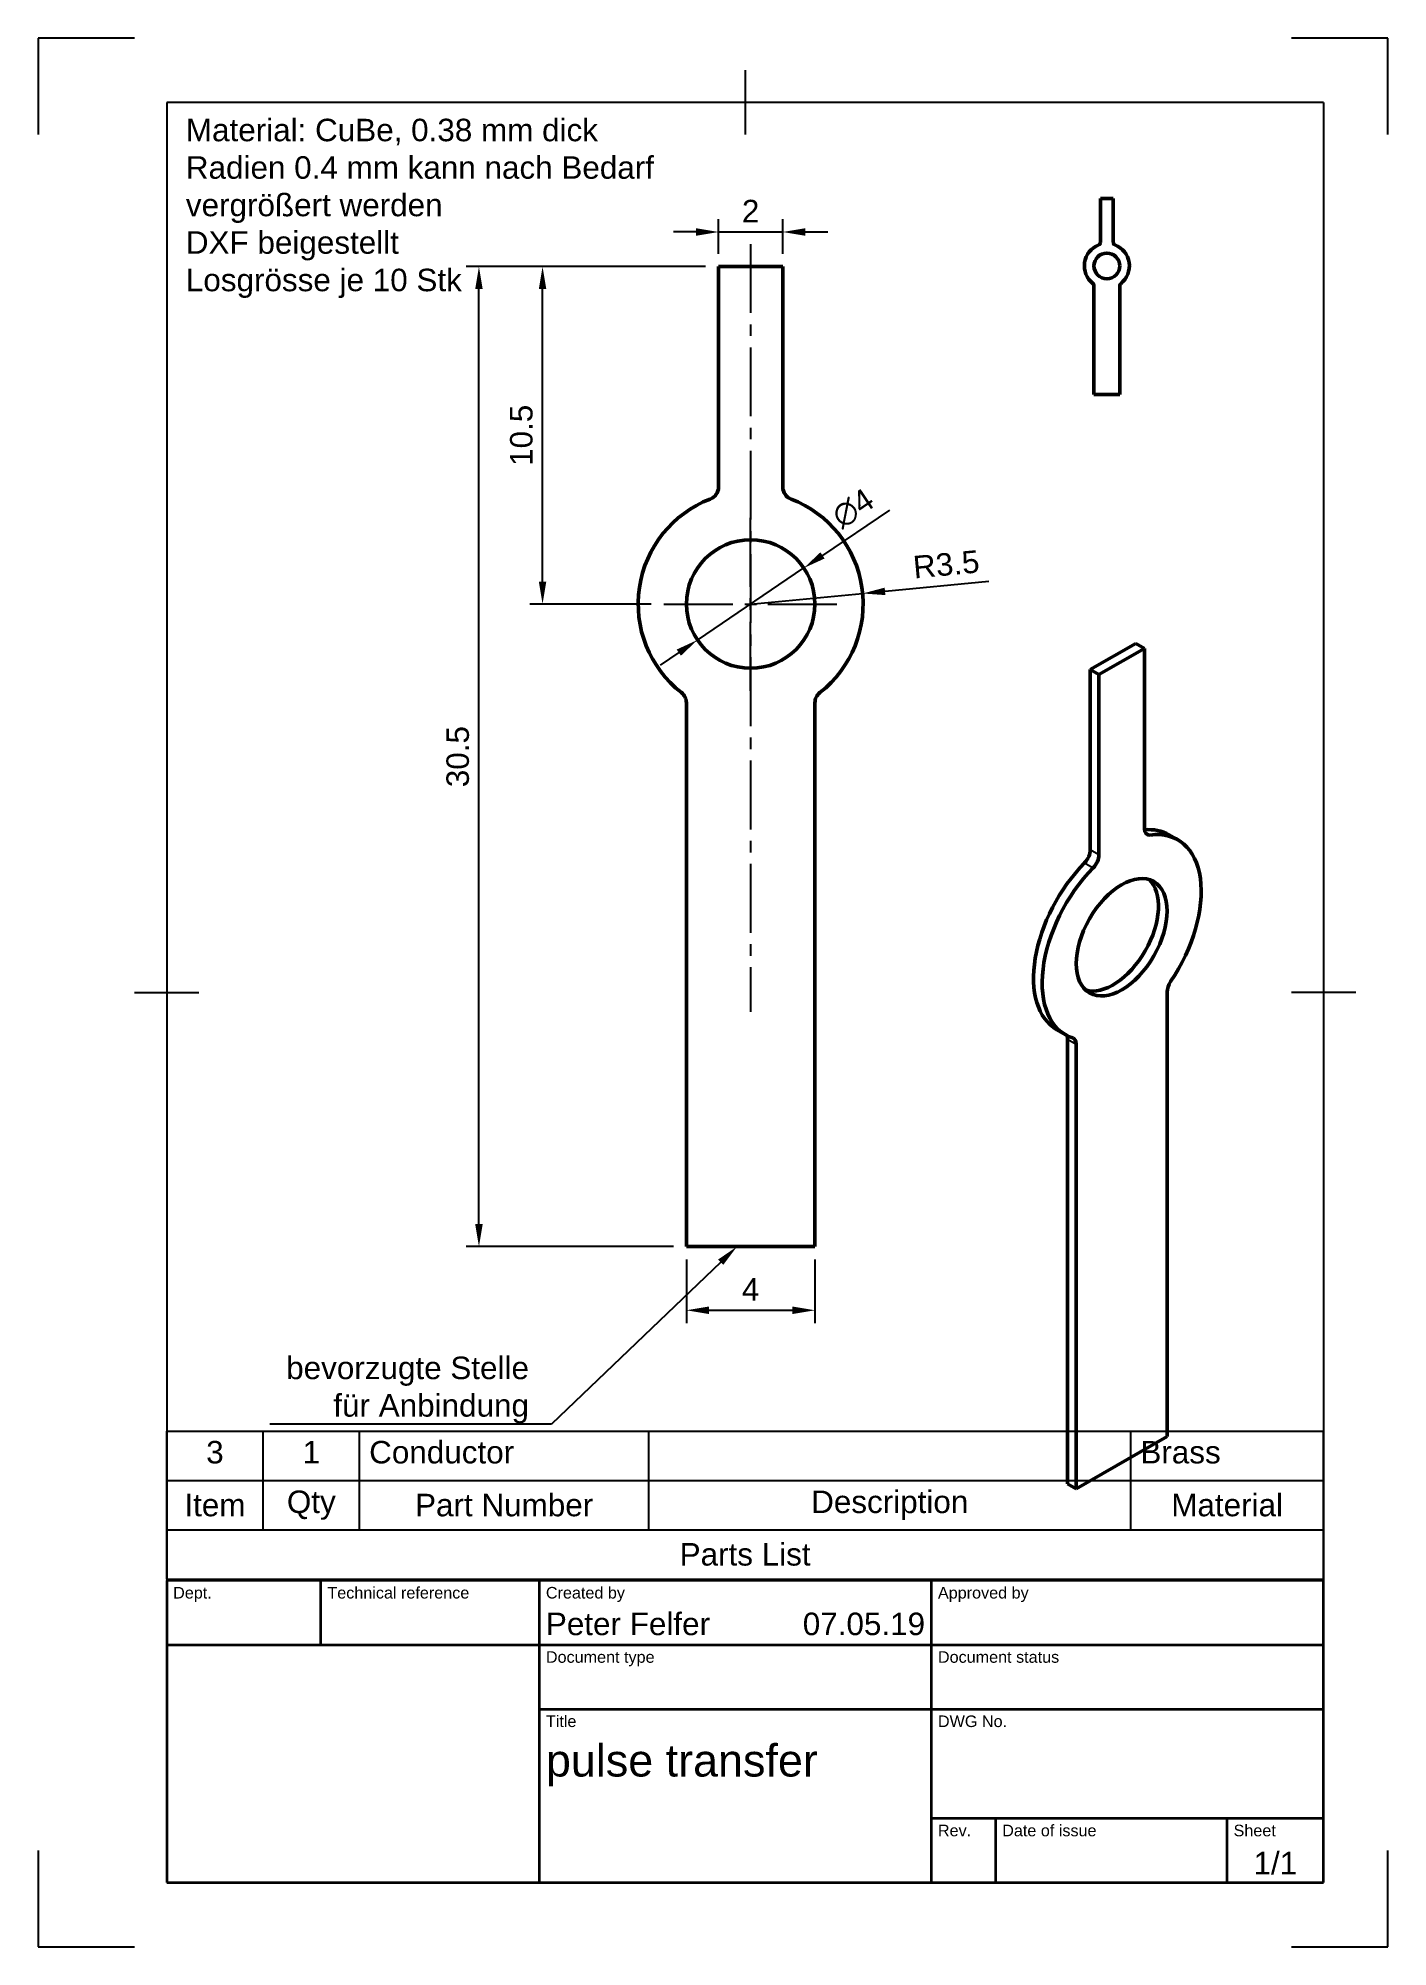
# Model space of a CAD drawing. Header units: millimetres. Extents: x 0 to 210, y 0 to 297.
import ezdxf
from ezdxf import colors
from ezdxf.entities.mleader import LeaderData, LeaderLine
from ezdxf.enums import TextEntityAlignment as Align
from ezdxf.math import Vec2, Vec3

# ---------------------------------------------------------------- set-up
doc = ezdxf.new("R2010")
doc.units = ezdxf.units.MM
doc.header["$LTSCALE"] = 0.75
doc.linetypes.add('CENTER2', pattern=[28.575, 19.05, -3.175, 3.175, -3.175])
for name, color, linetype, lineweight in [('Border', 7, 'Continuous', 25), ('FD_Dimensions', 7, 'Continuous', 25), ('Leaders', 7, 'Continuous', 25), ('Notes', 7, 'Continuous', 25), ('Parts Lists', 7, 'Continuous', 25), ('Smart Centers', 7, 'CENTER2', 25), ('TitleBlock', 7, 'Continuous', 35), ('Visible', 7, 'Continuous', 50), ('Visible Narrow', 7, 'Continuous', 25)]:
    doc.layers.add(name, color=color, linetype=linetype, lineweight=lineweight)
doc.styles.add('FusionTitle', font='')
doc.styles.get("Standard").update_dxf_attribs({"font": 'arial.ttf'})
doc.styles.get('FusionTitle').set_extended_font_data('Arial Unicode MS')
doc.dimstyles.new('Dim-ISO-25', dxfattribs={"dimtxt": 3.5, "dimasz": 3.5, "dimexe": 2, "dimexo": 2, "dimgap": 1.5, "dimtad": 1, "dimzin": 12, "dimdsep": 46, "dimtxsty": 'Standard', "dimcen": 0, "dimazin": 3, "dimtp": 0.1, "dimtm": 0.1, "dimtfac": 0.714, "dimtmove": 0, "dimatfit": 3, "dimfxl": 1, "dimtzin": 12, "dimarcsym": 0})

# ---------------------------------------------------------------- blocks, each defined once
blk = doc.blocks.new('ISO_A4(P)_SHEET')
at = {"layer": 'Border'}
for p, q in [((15, 297), (0, 297)), ((0, 297), (0, 282)), ((210, 297), (195, 297)), ((210, 282), (210, 297)), ((110, 292), (110, 282)), ((200, 287), (20, 287)), ((20, 287), (20, 10)), ((200, 287), (200, 10)), ((15, 148.5), (25, 148.5)), ((205, 148.5), (195, 148.5)), ((0, 15), (0, 0)), ((210, 0), (210, 15)), ((20, 10), (200, 10)), ((0, 0), (15, 0)), ((195, 0), (210, 0))]:
    blk.add_line(p, q, dxfattribs=at)
blk = doc.blocks.new('ISO_TITLEBLOCK')
at = {"layer": 'TitleBlock'}
for p, q in [((0, 47), (-180, 47)), ((-180, 47), (-180, 0)), ((-156, 37), (-156, 47)), ((-122, 0), (-122, 47)), ((-61, 0), (-61, 47)), ((0, 0), (0, 47)), ((-180, 37), (0, 37)), ((-122, 27), (0, 27)), ((-61, 10), (0, 10)), ((-51, 0), (-51, 10)), ((-15, 0), (-15, 10)), ((-180, 0), (0, 0))]:
    blk.add_line(p, q, dxfattribs=at)
at = {"layer": 'TitleBlock', "style": 'FusionTitle'}
for s, p in [('Dept.', (-179, 46)), ('Technical reference', (-155, 46)), ('Created by', (-121, 46)), ('Approved by', (-60, 46)), ('Document type', (-121, 36)), ('Document status', (-60, 36)), ('Title', (-121, 26)), ('DWG No.', (-60, 26)), ('Rev.', (-60, 9)), ('Date of issue', (-50, 9)), ('Sheet', (-14, 9))]:
    blk.add_text(s, height=1.8, dxfattribs=at).set_placement(p, align=Align.TOP_LEFT)
for tag, p, height in [('DEPT', (-179, 38.5), 3.5), ('TECHNICAL_REFERENCE', (-155, 38.5), 3.5), ('CREATED_BY', (-121, 38.5), 3.5), ('APPROVED_BY', (-60, 38.5), 3.5), ('DOCUMENT_TYPE', (-121, 28.5), 3.5), ('DOCUMENT_STATUS', (-60, 28.5), 3.5), ('TITLE_1', (-121, 16.5), 5), ('TITLE_2', (-121, 9), 5), ('TITLE_3', (-121, 1.5), 5), ('DATE_OF_ISSUE', (-50, 1.5), 3.5)]:
    blk.add_attdef(tag, p, '', height=height, dxfattribs=at)
for tag, p in [('CREATED_DATE', (-62, 38.5)), ('APPROVED_DATE', (-1, 38.5))]:
    blk.add_attdef(tag, text='', height=3.5, dxfattribs=at).set_placement(p, align=Align.RIGHT)
for tag, height, p in [('DRAWING_NUMBER', 5, (-30.5, 16.6)), ('REV', 3.5, (-56, 3.1)), ('SHEET', 3.5, (-7.5, 3.1))]:
    blk.add_attdef(tag, text='', height=height, dxfattribs=at).set_placement(p, align=Align.MIDDLE)
blk = doc.blocks.new('*U6')
at = {"layer": 'Smart Centers', "color": 0, "ltscale": 0.75, "transparency": 16777216}
blk.add_line((0, 20.649863), (0, -98.796984), dxfattribs=at)
blk = doc.blocks.new('*D15')
at = {"layer": 'Defpoints', "color": 0, "transparency": 16777216}
for p in [(110.858768, 208.952036), (128.281924, 210.590219)]:
    blk.add_point(p, dxfattribs=at)
at = {"layer": 'FD_Dimensions', "color": 0, "lineweight": -2, "transparency": 16777216}
for p, q in [((147.943162, 212.438834), (131.766555, 210.917855)), ((110.858768, 208.952036), (128.281924, 210.590219))]:
    blk.add_line(p, q, dxfattribs=at)
at = {"layer": 'FD_Dimensions', "color": 0, "transparency": 16777216}
blk.add_solid([(131.711949, 211.498627), (131.821161, 210.337083), (128.281924, 210.590219)], dxfattribs=at)
at = {"layer": 'FD_Dimensions', "color": 0, "transparency": 16777216, "insert": (141.289364, 215.115923), "char_height": 3.5, "attachment_point": 5, "rotation": 5.37132185}
blk.add_mtext('R3.5', dxfattribs=at)
blk = doc.blocks.new('*D16')
at = {"layer": 'Defpoints', "color": 0, "transparency": 16777216}
for p in [(115.858768, 266.839347), (105.858768, 261.452036), (115.858768, 261.452036)]:
    blk.add_point(p, dxfattribs=at)
at = {"layer": 'FD_Dimensions', "lineweight": -2, "transparency": 16777216}
for p, q in [((105.858768, 263.452036), (105.858768, 268.839347)), ((115.858768, 263.452036), (115.858768, 268.839347)), ((102.358768, 266.839347), (98.858768, 266.839347)), ((105.858768, 266.839347), (115.858768, 266.839347)), ((119.358768, 266.839347), (122.858768, 266.839347))]:
    blk.add_line(p, q, dxfattribs=at)
at = {"layer": 'FD_Dimensions', "transparency": 16777216}
for points in [[(102.358768, 267.422681), (102.358768, 266.256014), (105.858768, 266.839347)], [(119.358768, 267.422681), (119.358768, 266.256014), (115.858768, 266.839347)]]:
    blk.add_solid(points, dxfattribs=at)
at = {"layer": 'FD_Dimensions', "color": 0, "transparency": 16777216, "insert": (110.858768, 270.09651), "char_height": 3.5, "attachment_point": 5}
blk.add_mtext('2', dxfattribs=at)
blk = doc.blocks.new('*T9')
at = {"layer": 'Parts Lists', "color": 0, "linetype": 'ByBlock', "lineweight": -2, "transparency": 16777216}
for p, q in [((0, 23), (180, 23)), ((0, 0), (0, 23)), ((15, 7.666667), (15, 23)), ((30, 7.666667), (30, 23)), ((75, 7.666667), (75, 23)), ((150, 7.666667), (150, 23)), ((180, 0), (180, 23)), ((0, 15.333333), (180, 15.333333)), ((0, 7.666667), (180, 7.666667)), ((0, 0), (180, 0))]:
    blk.add_line(p, q, dxfattribs=at)
at = {"layer": 'Parts Lists', "color": 0, "transparency": 16777216, "char_height": 3.5}
for s, insert, width, attachment_point in [('3', (7.5, 21.5), 12, 2), ('1', (22.5, 21.5), 12, 2), ('Conductor', (31.5, 21.5), 42, 1), ('Brass', (151.5, 21.5), 27, 1), ('Item', (7.5, 11.5), 12, 5), ('Qty', (22.5, 11.5), 12, 5), ('Part Number', (52.5, 11.5), 42, 5), ('Description', (112.5, 11.5), 72, 5), ('Material', (165, 11.5), 27, 5), ('Parts List', (90, 3.833333), 177, 5)]:
    blk.add_mtext(s, dxfattribs=dict(at, insert=insert, width=width, attachment_point=attachment_point))
blk = doc.blocks.new('*U10')
at = {"layer": 'Smart Centers', "color": 0, "ltscale": 0.75, "transparency": 16777216}
for p, q in [((0, 2.678906), (0, 13.5)), ((-13.5, 0), (-2.678906, 0)), ((2.678906, 0), (13.5, 0)), ((0, -13.5), (0, -2.678906))]:
    blk.add_line(p, q, dxfattribs=at)
at = {"layer": 'Smart Centers', "color": 0, "linetype": 'Continuous', "ltscale": 0.75, "transparency": 16777216}
for p, q in [((-0.892969, 0), (0.892969, 0)), ((0, -0.892969), (0, 0.892969))]:
    blk.add_line(p, q, dxfattribs=at)
blk = doc.blocks.new('*D17')
at = {"layer": 'Defpoints', "color": 0, "transparency": 16777216}
for p in [(78.481377, 261.452036), (105.858768, 261.452036), (97.358768, 208.952036)]:
    blk.add_point(p, dxfattribs=at)
at = {"layer": 'FD_Dimensions', "lineweight": -2, "transparency": 16777216}
for p, q in [((103.858768, 261.452036), (76.481377, 261.452036)), ((78.481377, 212.452036), (78.481377, 257.952036)), ((95.358768, 208.952036), (76.481377, 208.952036))]:
    blk.add_line(p, q, dxfattribs=at)
at = {"layer": 'FD_Dimensions', "transparency": 16777216}
for points in [[(77.898043, 257.952036), (79.06471, 257.952036), (78.481377, 261.452036)], [(77.898043, 212.452036), (79.06471, 212.452036), (78.481377, 208.952036)]]:
    blk.add_solid(points, dxfattribs=at)
at = {"layer": 'FD_Dimensions', "color": 0, "transparency": 16777216, "insert": (75.194371, 235.202036), "char_height": 3.5, "attachment_point": 5, "rotation": 90}
blk.add_mtext('10.5', dxfattribs=at)
blk = doc.blocks.new('*D18')
at = {"layer": 'Defpoints', "color": 0, "transparency": 16777216}
for p in [(68.581882, 261.452036), (105.858768, 261.452036), (100.858768, 108.952036)]:
    blk.add_point(p, dxfattribs=at)
at = {"layer": 'FD_Dimensions', "lineweight": -2, "transparency": 16777216}
for p, q in [((103.858768, 261.452036), (66.581882, 261.452036)), ((68.581882, 112.452036), (68.581882, 257.952036)), ((98.858768, 108.952036), (66.581882, 108.952036))]:
    blk.add_line(p, q, dxfattribs=at)
at = {"layer": 'FD_Dimensions', "transparency": 16777216}
for points in [[(67.998549, 257.952036), (69.165215, 257.952036), (68.581882, 261.452036)], [(67.998549, 112.452036), (69.165215, 112.452036), (68.581882, 108.952036)]]:
    blk.add_solid(points, dxfattribs=at)
at = {"layer": 'FD_Dimensions', "color": 0, "transparency": 16777216, "insert": (65.293683, 185.202036), "char_height": 3.5, "attachment_point": 5, "rotation": 90}
blk.add_mtext('30.5', dxfattribs=at)
blk = doc.blocks.new('*D19')
at = {"layer": 'Defpoints', "color": 0, "transparency": 16777216}
for p in [(100.858768, 108.952036), (120.858768, 108.952036), (120.858768, 99.052541)]:
    blk.add_point(p, dxfattribs=at)
at = {"layer": 'FD_Dimensions', "lineweight": -2, "transparency": 16777216}
for p, q in [((100.858768, 106.952036), (100.858768, 97.052541)), ((120.858768, 106.952036), (120.858768, 97.052541)), ((104.358768, 99.052541), (117.358768, 99.052541))]:
    blk.add_line(p, q, dxfattribs=at)
at = {"layer": 'FD_Dimensions', "transparency": 16777216}
for points in [[(104.358768, 99.635874), (104.358768, 98.469207), (100.858768, 99.052541)], [(117.358768, 99.635874), (117.358768, 98.469207), (120.858768, 99.052541)]]:
    blk.add_solid(points, dxfattribs=at)
at = {"layer": 'FD_Dimensions', "color": 0, "transparency": 16777216, "insert": (110.858768, 102.302541), "char_height": 3.5, "attachment_point": 5}
blk.add_mtext('4', dxfattribs=at)
blk = doc.blocks.new('*D20')
at = {"layer": 'Defpoints', "color": 0, "transparency": 16777216}
for p in [(119.14123, 214.555679), (102.576306, 203.348392)]:
    blk.add_point(p, dxfattribs=at)
at = {"layer": 'FD_Dimensions', "lineweight": -2, "transparency": 16777216}
for p, q in [((132.46605, 223.570818), (122.040092, 216.516955)), ((102.576306, 203.348392), (119.14123, 214.555679)), ((99.677444, 201.387117), (96.778582, 199.425841))]:
    blk.add_line(p, q, dxfattribs=at)
at = {"layer": 'FD_Dimensions', "transparency": 16777216}
for points in [[(121.713212, 217.000098), (122.366971, 216.033811), (119.14123, 214.555679)], [(99.350565, 201.87026), (100.004323, 200.903973), (102.576306, 203.348392)]]:
    blk.add_solid(points, dxfattribs=at)
at = {"layer": 'FD_Dimensions', "color": 0, "transparency": 16777216, "insert": (126.80573, 223.828047), "char_height": 3.5, "attachment_point": 5, "rotation": 34.08098906}
blk.add_mtext('∅4', dxfattribs=at)

msp = doc.modelspace()

# ---------------------------------------------------------------- linework, layer by layer
at = {"layer": 'Visible'}
for p, q in [((167.280891, 272.057543), (165.280891, 272.057543)), ((165.280891, 272.057543), (165.280891, 265.197598)), ((167.280891, 272.057543), (167.280891, 265.197598)), ((115.858768, 261.452036), (105.858768, 261.452036)), ((105.858768, 261.452036), (105.858768, 227.15231)), ((115.858768, 261.452036), (115.858768, 227.15231)), ((164.280891, 258.483458), (164.280891, 241.557543)), ((168.280891, 241.557543), (168.280891, 258.483458)), ((164.280891, 241.557543), (168.280891, 241.557543)), ((100.858768, 193.58161), (100.858768, 108.952036)), ((120.858768, 108.952036), (120.858768, 193.58161)), ((100.858768, 108.952036), (120.858768, 108.952036))]:
    msp.add_line(p, q, dxfattribs=at)
at = {"layer": 'Visible', "extrusion": (0.707107, -0.407196, 0.578093)}
for p, q in [((163.708778, 198.749976), (170.779846, 202.821933)), ((172.123349, 202.048261), (165.052281, 197.976304)), ((172.123349, 202.048261), (170.779846, 202.821933)), ((172.123349, 202.048261), (172.123349, 174.00662)), ((163.708778, 170.708334), (163.708778, 198.749976)), ((165.052281, 197.976304), (163.708778, 198.749976)), ((165.052281, 197.976304), (165.052281, 169.934662)), ((177.320879, 172.256269), (175.977376, 173.029941)), ((175.658883, 79.408303), (175.658883, 148.596968)), ((159.854751, 141.925849), (158.511248, 142.699521)), ((160.173244, 141.226726), (160.173244, 72.038061)), ((161.516747, 140.453054), (161.516747, 71.264389)), ((161.516747, 71.264389), (175.658883, 79.408303)), ((161.516747, 71.264389), (160.173244, 72.038061))]:
    msp.add_line(p, q, dxfattribs=at)
at = {"layer": 'Visible'}
for centre, radius in [((166.280891, 261.557543), 2), ((110.858768, 208.952036), 10)]:
    msp.add_circle(centre, radius, dxfattribs=at)
at = {"layer": 'Visible', "extrusion": (0, 0, -1)}
for centre, radius, start, end in [((-166.280891, 261.557543), 3.5, 307.979873, 68.962779), ((-166.280891, 261.557543), 3.5, 111.037221, 232.020127), ((-110.858768, 208.952036), 17.5, 307.979873, 68.962779), ((-110.858768, 208.952036), 17.5, 111.037221, 232.020127)]:
    msp.add_arc(centre, radius, start, end, dxfattribs=at)
at = {"layer": 'Visible'}
for centre, radius, start, end in [((164.880891, 265.197598), 0.4, 291.037221, 0), ((167.680891, 265.197598), 0.4, 180, 248.962779), ((163.880891, 258.483458), 0.4, 0, 52.020127), ((168.680891, 258.483458), 0.4, 127.979873, 180), ((103.858768, 227.15231), 2, 291.037221, 0), ((117.858768, 227.15231), 2, 180, 248.962779), ((98.858768, 193.58161), 2, 0, 52.020127), ((122.858768, 193.58161), 2, 127.979873, 180)]:
    msp.add_arc(centre, radius, start, end, dxfattribs=at)
for centre, major_axis, start_param, end_param in [((173.537562, 174.821011), (0.998064, 1.733167), 2.3542607818, 3.5578883322), ((163.638068, 169.120271), (0.998064, 1.733167), 4.2922258849, 5.4958534354), ((167.244312, 157.864731), (4.990322, 8.665834), 3.2760890232, 6.1486889376), ((177.073096, 149.41136), (0.998064, 1.733167), 1.4463382881, 2.3542607783), ((160.102533, 139.638663), (0.998064, 1.733167), -0.7873318718, 0.1205906216)]:
    msp.add_ellipse(centre, major_axis=major_axis, ratio=0.5780931159, start_param=start_param, end_param=end_param, dxfattribs=at)
at = {"layer": 'Visible', "extrusion": (1e-16, -1e-16, -1)}
msp.add_ellipse((167.244312, 157.864731), major_axis=(8.733064, 15.16521), ratio=0.5780931159, start_param=-0.3773410229, end_param=0, dxfattribs=at)
at = {"layer": 'Visible', "extrusion": (-1e-16, 0, -1)}
for centre, start_param, end_param in [((168.587815, 157.091059), -0.4162956786, 1.6952543655), ((167.244312, 157.864731), 3.1415926536, 5.1325520758)]:
    msp.add_ellipse(centre, major_axis=(8.733064, 15.16521), ratio=0.5780931159, start_param=start_param, end_param=end_param, dxfattribs=at)
at = {"layer": 'Visible', "extrusion": (-1e-16, 1e-16, -1)}
msp.add_ellipse((162.294565, 169.893943), major_axis=(0.998064, 1.733167), ratio=0.5780931159, start_param=0.7873318718, end_param=1.9909594222, dxfattribs=at)
at = {"layer": 'Visible', "extrusion": (0, 1e-16, -1)}
for centre, major_axis, start_param, end_param in [((168.587815, 157.091059), (8.733064, 15.16521), 3.021002032, 5.1325520758), ((158.759031, 140.412334), (0.998064, 1.733167), 0.372585853, 0.7873318718)]:
    msp.add_ellipse(centre, major_axis=major_axis, ratio=0.5780931159, start_param=start_param, end_param=end_param, dxfattribs=at)
at = {"layer": 'Visible'}
msp.add_ellipse((168.587815, 157.091059), major_axis=(4.990322, 8.665834), ratio=0.5780931159, dxfattribs=at)
at = {"layer": 'Visible Narrow', "extrusion": (0.707107, -0.407196, 0.578093)}
for p, q in [((173.029896, 173.002554), (172.219583, 173.469183)), ((165.052281, 169.934662), (163.708778, 170.708334)), ((162.802231, 168.660178), (164.145734, 167.886506)), ((160.173244, 141.226726), (161.516747, 140.453054))]:
    msp.add_line(p, q, dxfattribs=at)

# ---------------------------------------------------------------- block references
msp.add_blockref('*T9', (20, 57.220614))
at = {"layer": 'Border'}
msp.add_blockref('ISO_A4(P)_SHEET', (0, 0), dxfattribs=at)
at = {"layer": 'Smart Centers', "ltscale": 0.75}
for name, p in [('*U6', (110.858768, 244.302173)), ('*U10', (110.858768, 208.952036))]:
    msp.add_blockref(name, p, dxfattribs=at)
at = {"layer": 'TitleBlock'}
msp.add_blockref('ISO_TITLEBLOCK', (200, 10), dxfattribs=at).add_auto_attribs({'CREATED_DATE': '07.05.19', 'SHEET': '1/1', 'TITLE_1': 'pulse transfer', 'CREATED_BY': 'Peter Felfer'})

# ---------------------------------------------------------------- texts
at = {"layer": 'Notes', "insert": (22.980839, 284.461339), "char_height": 3.5, "attachment_point": 1}
msp.add_mtext_dynamic_manual_height_columns('Material: CuBe, 0.38 mm dick\\PRadien 0.4 mm kann nach Bedarf vergrößert werden\\PDXF beigestellt\\PLosgrösse je 10 Stk', width=84.629242, gutter_width=17.5, heights=[0], dxfattribs=at)

# ---------------------------------------------------------------- dimensions: what is measured, and where the dimension line sits
at = {"layer": 'FD_Dimensions'}
dim = msp.add_linear_dim(base=(115.858768, 266.839347), p1=(105.858768, 261.452036), p2=(115.858768, 261.452036), dimstyle='Dim-ISO-25', override={"dimlfac": 0.2, "dimclrd": 256, "dimclre": 256}, dxfattribs=at)
dim.commit()
dim.dimension.update_dxf_attribs({"geometry": '*D16', "text_midpoint": (110.858768, 270.09651)})
for base, p1, picture, middle in [((68.581882, 261.452036), (100.858768, 108.952036), '*D18', (65.293683, 185.202036)), ((78.481377, 261.452036), (97.358768, 208.952036), '*D17', (75.194371, 235.202036))]:
    dim = msp.add_linear_dim(base=base, p1=p1, p2=(105.858768, 261.452036), angle=90, dimstyle='Dim-ISO-25', override={"dimlfac": 0.2, "dimclrd": 256, "dimclre": 256}, dxfattribs=at)
    dim.commit()
    dim.dimension.update_dxf_attribs({"geometry": picture, "text_midpoint": middle})
dim = msp.add_diameter_dim_2p(p1=(102.576306, 203.348392), p2=(119.14123, 214.555679), dimstyle='Dim-ISO-25', override={"dimlfac": 0.2, "dimclrd": 256, "dimclre": 256}, dxfattribs=at)
dim.commit()
dim.dimension.update_dxf_attribs({"geometry": '*D20', "text_midpoint": (126.80573, 223.828047)})
dim = msp.add_radius_dim(center=(110.858768, 208.952036), mpoint=(128.281924, 210.590219), dimstyle='Dim-ISO-25', override={"dimlfac": 0.2, "dimse1": 1}, dxfattribs=at)
dim.commit()
dim.dimension.update_dxf_attribs({"geometry": '*D15', "text_midpoint": (141.597174, 211.842163), "dimtype": 164})
dim = msp.add_aligned_dim(p1=(100.858768, 108.952036), p2=(120.858768, 108.952036), distance=-9.899495, dimstyle='Dim-ISO-25', override={"dimlfac": 0.2, "dimclrd": 256, "dimclre": 256}, dxfattribs=at)
dim.commit()
dim.dimension.update_dxf_attribs({"geometry": '*D19', "text_midpoint": (110.858768, 102.302541)})

# ---------------------------------------------------------------- leaders
at = {"layer": 'Leaders'}
ml = msp.add_multileader_mtext('Standard', dxfattribs=at)
ml.set_content('bevorzugte Stelle \\Pfür Anbindung', color=256)
ml.set_leader_properties()
ml.build(insert=Vec2(0, 0))
ml.multileader.update_dxf_attribs({"text_left_attachment_type": 5, "text_right_attachment_type": 5, "dogleg_length": 3.5, "arrow_head_size": 3.5})
ctx = ml.context
ctx.base_point, ctx.char_height, ctx.arrow_head_size, ctx.landing_gap_size, ctx.plane_origin = Vec3(39.106989, 81.35555), 3.5, 3.5, 0, Vec3(86.163963, 163.057861)
ctx.left_attachment, ctx.right_attachment, ctx.text_align_type = 5, 5, 2
notes = []
notes.append((ctx, [(0, (1, 1, 0), (79.865515, 81.35555), (-1, 0), 3.5, [(0, [(108.724731, 108.952036)], 0, [])])]))
ctx.mtext.insert, ctx.mtext.alignment, ctx.mtext.flow_direction = Vec3(76.365515, 91.837246), 3, 5
for ctx, leaders in notes:
    for number, flags, end, landing, length, lines in leaders:
        leader = LeaderData()
        leader.index, (leader.has_last_leader_line, leader.has_dogleg_vector, leader.attachment_direction) = number, flags
        leader.last_leader_point, leader.dogleg_vector, leader.dogleg_length = Vec3(end), Vec3(landing), length
        for number, points, colour, breaks in lines:
            line = LeaderLine()
            line.index, line.vertices, line.color, line.breaks = number, Vec3.list(points), colors.encode_raw_color(colour), breaks
            leader.lines.append(line)
        ctx.leaders.append(leader)

doc.saveas('drawing.dxf')
